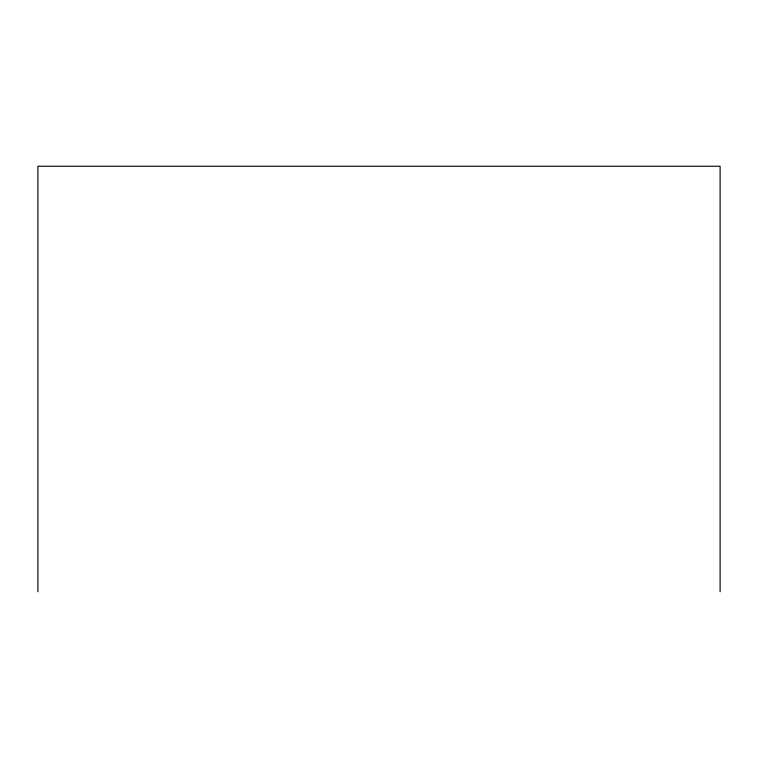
<?xml version="1.0" encoding="UTF-8"?>
<svg xmlns="http://www.w3.org/2000/svg" width="758" height="758" viewBox="0 0 758 758"><rect width="100%" height="100%" fill="white"/><g stroke="black" fill="none" stroke-linecap="round" stroke-linejoin="round"><path stroke-width="1.14" d="M720.1 591.761L720.1 166.239L37.9 166.239L37.9 591.761"/></g></svg>
